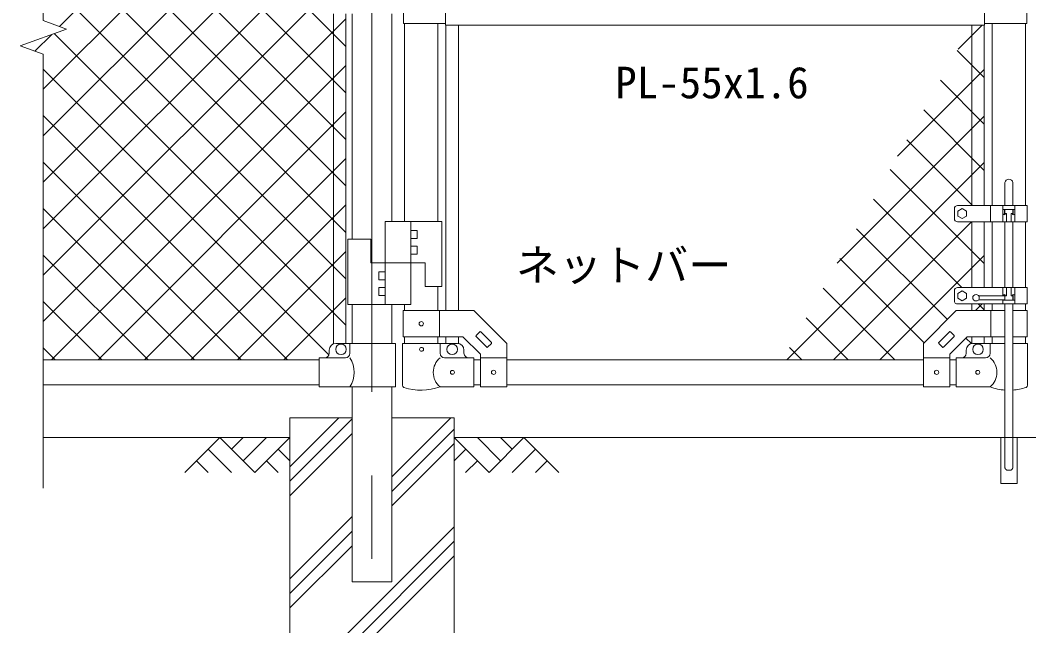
# Model space of a CAD drawing. Units: millimetres, scale not verified. Extents: x -4200 to 4200, y -2970 to 2970.
# Drawn here: x -51 to 1484, y -905 to 16 of the extents above; entities that cross this region are included whole.
import ezdxf
from ezdxf.enums import TextEntityAlignment as Align

# ---------------------------------------------------------------- set-up
doc = ezdxf.new("R2010")
doc.units = ezdxf.units.MM
doc.header["$LTSCALE"] = 20
doc.linetypes.add('DASHED', pattern=[7.5, 6, -1.5])
doc.linetypes.add('USER1', pattern=[50.8, 31.75, -6.35, 6.35, -6.35])
for name, color, linetype, lineweight in [('0-1_D-STR4', 7, 'Continuous', 9), ('0-2_D-BMK', 2, 'USER1', 13), ('0-3_D-STR1', 1, 'Continuous', 18), ('0-4_D-BGD', 7, 'Continuous', 9), ('0-5_D-DCR-HCH', 7, 'Continuous', 9), ('0-6_D-STR3', 3, 'Continuous', 13), ('0-7_D-STR-DIM', 7, 'Continuous', 9), ('0-9_D-STR-TXT', 7, 'Continuous', 9), ('0-A_D-STR2', 7, 'Continuous', 9)]:
    doc.layers.add(name, color=color, linetype=linetype, lineweight=lineweight)
doc.styles.add('ＭＳ ゴシック', font='')
doc.styles.get('ＭＳ ゴシック').set_extended_font_data('MS Gothic')

msp = doc.modelspace()

# ---------------------------------------------------------------- linework, layer by layer
at = {"layer": '0-1_D-STR4'}
for p, q in [((359.22, -588.63), (359.22, -1088.63)), ((359.22, -588.63), (453.97, -588.63)), ((514.47, -588.63), (609.22, -588.63)), ((609.22, -588.63), (609.22, -1088.63))]:
    msp.add_line(p, q, dxfattribs=at)
at = {"layer": '0-2_D-BMK'}
msp.add_line((484.22, 1101.52), (484.22, -868.63), dxfattribs=at)
at = {"layer": '0-3_D-STR1'}
for p, q in [((425.72, 25.87), (425.72, -476.27)), ((444.72, 25.87), (444.72, -475.63)), ((453.97, 25.87), (453.97, -317.23)), ((514.47, 25.87), (514.47, -290.23)), ((533.97, 11.37), (533.97, -290.23)), ((584.77, 11.37), (584.77, -290.23)), ((596.87, 8.87), (596.87, -425.63)), ((615.87, 8.87), (615.87, -425.63)), ((1397.07, 8.87), (1397.07, -265.63)), ((1416.07, 8.87), (1416.07, -265.63)), ((1428.17, 11.37), (1428.17, -265.63)), ((1478.97, 11.37), (1478.97, -265.63)), ((1397.07, -290.63), (1397.07, -390.63)), ((1416.07, -290.63), (1416.07, -390.63)), ((1428.17, -290.63), (1428.17, -390.63)), ((1478.97, -290.63), (1478.97, -390.63)), ((584.77, -389.23), (584.77, -425.63)), ((453.97, -416.23), (453.97, -475.63)), ((514.47, -416.23), (514.47, -475.63)), ((533.97, -416.23), (533.97, -425.63)), ((1397.07, -415.63), (1397.07, -425.63)), ((1416.07, -415.63), (1416.07, -425.63)), ((1428.17, -415.63), (1428.17, -425.63)), ((1478.97, -415.63), (1478.97, -425.63)), ((533.97, -465.63), (533.97, -475.63)), ((584.77, -465.63), (584.77, -475.63)), ((596.87, -465.63), (596.87, -475.63)), ((615.87, -465.63), (615.87, -475.75)), ((1397.07, -465.63), (1397.07, -475.75)), ((1416.07, -465.63), (1416.07, -475.63)), ((1428.17, -465.63), (1428.17, -475.63)), ((1478.97, -465.63), (1478.97, -475.63)), ((404.22, -500.63), (-15.78, -500.63)), ((649.37, -500.63), (639.37, -500.63)), ((1323.57, -500.63), (689.37, -500.63)), ((1373.57, -500.63), (1363.57, -500.63)), ((404.22, -538.63), (-15.78, -538.63)), ((453.97, -541.63), (453.97, -838.63)), ((514.47, -541.63), (514.47, -838.63)), ((649.37, -538.63), (639.37, -538.63)), ((1323.57, -538.63), (689.37, -538.63)), ((1373.57, -538.63), (1363.57, -538.63)), ((514.47, -838.63), (453.97, -838.63))]:
    msp.add_line(p, q, dxfattribs=at)
at = {"layer": '0-4_D-BGD'}
for p, q in [((-15.78, -618.63), (359.22, -618.63)), ((609.22, -618.63), (2359.22, -618.63))]:
    msp.add_line(p, q, dxfattribs=at)
at = {"layer": '0-5_D-DCR-HCH'}
for p, q in [((359.22, -663.23), (433.82, -588.63)), ((359.22, -685.33), (453.97, -590.58)), ((514.47, -678.69), (604.52, -588.63)), ((359.22, -707.43), (453.97, -612.68)), ((514.47, -700.79), (609.22, -606.04)), ((252.79, -618.63), (199.58, -671.84)), ((252.79, -618.63), (306, -671.84)), ((270.44, -636.46), (288.27, -618.63)), ((288.27, -654.11), (323.74, -618.63)), ((306, -671.84), (359.22, -618.63)), ((514.47, -722.89), (609.22, -628.14)), ((662.43, -671.84), (609.22, -618.63)), ((680.16, -654.11), (644.69, -618.63)), ((715.64, -618.63), (662.43, -671.84)), ((697.9, -636.37), (680.16, -618.63)), ((715.64, -618.63), (768.85, -671.84)), ((235.05, -636.37), (270.69, -671.84)), ((341.48, -636.37), (359.22, -654.03)), ((626.95, -636.37), (609.22, -654.03)), ((733.38, -636.37), (697.74, -671.84)), ((217.32, -654.11), (235.14, -671.84)), ((323.74, -654.11), (341.56, -671.84)), ((644.69, -654.11), (626.87, -671.84)), ((751.11, -654.11), (733.3, -671.84)), ((359.22, -833.94), (453.97, -739.19)), ((359.22, -1004.65), (609.22, -754.65)), ((359.22, -856.04), (453.97, -761.29)), ((359.22, -1026.75), (609.22, -776.75)), ((359.22, -878.14), (453.97, -783.39)), ((359.22, -1048.84), (609.22, -798.84))]:
    msp.add_line(p, q, dxfattribs=at)
at = {"layer": '0-6_D-STR3'}
for p, q in [((596.47, 63.87), (596.47, 8.87)), ((532.37, 61.37), (532.37, 11.37)), ((1416.47, 29.87), (1416.47, 8.87)), ((1481.07, 29.87), (1481.07, 11.37)), ((596.47, 11.37), (532.37, 11.37)), ((1416.47, 8.87), (596.47, 8.87)), ((1416.47, 11.37), (1481.07, 11.37)), ((1447.57, -230.63), (1447.57, -265.63)), ((1459.57, -230.63), (1459.57, -265.63)), ((1370.57, -270.63), (1370.57, -285.63)), ((1481.57, -265.63), (1375.57, -265.63)), ((1382.57, -270.57), (1389.06, -274.33)), ((1389.06, -274.33), (1389.06, -281.83)), ((1425.56, -265.63), (1425.56, -290.63)), ((1444.56, -265.63), (1444.56, -290.63)), ((1462.57, -271.63), (1444.56, -271.63)), ((1446.86, -271.63), (1446.86, -279.95)), ((1447.57, -271.63), (1447.57, -279.7)), ((1459.57, -271.63), (1459.57, -279.7)), ((1460.27, -271.63), (1460.27, -278.13)), ((1460.27, -271.63), (1460.27, -279.95)), ((1462.57, -265.63), (1462.57, -290.63)), ((1481.57, -265.63), (1481.57, -290.63)), ((504.47, -290.23), (590.47, -290.23)), ((504.47, -290.23), (504.47, -416.23)), ((543.47, -290.23), (543.47, -416.23)), ((590.47, -290.23), (590.47, -389.23)), ((1481.57, -290.63), (1375.57, -290.63)), ((1447.57, -290.63), (1447.57, -390.63)), ((1448.57, -278.13), (1449.57, -278.13)), ((1450.07, -278.63), (1450.07, -290.63)), ((1457.07, -278.63), (1457.07, -290.63)), ((1457.57, -278.13), (1458.57, -278.13)), ((1459.57, -290.63), (1459.57, -390.63)), ((543.47, -303.73), (552.97, -303.73)), ((552.97, -303.73), (552.97, -315.73)), ((447.47, -317.23), (482.47, -317.23)), ((447.47, -317.23), (447.47, -416.23)), ((482.47, -317.23), (482.47, -353.23)), ((543.47, -315.73), (552.97, -315.73)), ((543.47, -327.73), (552.97, -327.73)), ((552.97, -327.73), (552.97, -339.73)), ((543.47, -339.73), (552.97, -339.73)), ((482.47, -353.23), (565.47, -353.23)), ((494.97, -378.73), (494.97, -366.73)), ((504.47, -366.73), (494.97, -366.73)), ((565.47, -353.23), (565.47, -389.23)), ((504.47, -378.73), (494.97, -378.73)), ((494.97, -402.73), (494.97, -390.73)), ((504.47, -390.73), (494.97, -390.73)), ((565.47, -389.23), (590.47, -389.23)), ((1370.57, -410.63), (1370.57, -395.63)), ((1481.57, -390.63), (1375.57, -390.63)), ((1382.57, -395.68), (1376.07, -399.43)), ((1389.06, -399.43), (1382.57, -395.68)), ((1444.56, -403.06), (1444.56, -390.63)), ((1450.07, -402.63), (1450.07, -390.63)), ((1457.07, -402.63), (1457.07, -390.63)), ((1462.57, -415.63), (1462.57, -390.63)), ((1481.57, -390.63), (1481.57, -415.63)), ((504.47, -402.73), (494.97, -402.73)), ((1376.07, -399.43), (1376.07, -406.94)), ((1376.07, -406.94), (1382.57, -410.69)), ((1447.57, -403.06), (1407.56, -403.06)), ((1447.57, -409.06), (1407.57, -409.06)), ((1444.56, -415.63), (1444.56, -409.06)), ((1462.57, -409.63), (1444.56, -409.63)), ((1446.86, -403.06), (1446.86, -401.32)), ((1446.86, -409.63), (1446.86, -409.06)), ((1447.57, -409.63), (1447.57, -401.56)), ((1447.57, -401.56), (1447.57, -404.7)), ((1448.57, -403.13), (1449.57, -403.13)), ((1457.57, -403.13), (1458.57, -403.13)), ((1459.57, -409.63), (1459.57, -401.56)), ((1459.57, -401.56), (1459.57, -404.7)), ((1460.27, -409.63), (1460.27, -401.32)), ((1460.27, -409.63), (1460.27, -403.13)), ((447.47, -416.23), (543.47, -416.23)), ((531.67, -465.63), (531.67, -425.63)), ((587.07, -465.63), (587.07, -425.63)), ((1373.57, -425.63), (1323.57, -475.63)), ((1447.57, -425.63), (1373.57, -425.63)), ((1481.57, -415.63), (1375.57, -415.63)), ((1425.87, -465.63), (1425.87, -425.63)), ((1447.57, -415.63), (1447.57, -618.63)), ((1459.57, -415.63), (1459.57, -618.63)), ((1481.27, -425.63), (1459.57, -425.63)), ((1481.27, -465.63), (1481.27, -425.63)), ((642.7, -463.62), (648.35, -457.97)), ((649.77, -457.97), (666.03, -474.23)), ((1363.16, -457.97), (1346.9, -474.23)), ((1370.23, -463.62), (1364.58, -457.97)), ((519.92, -475.63), (429.22, -475.63)), ((450.82, -475.63), (450.82, -490.63)), ((519.92, -475.63), (519.92, -541.63)), ((530.82, -475.63), (587.92, -475.63)), ((530.82, -475.63), (530.82, -539.33)), ((531.67, -465.63), (622.8, -465.63)), ((587.92, -475.63), (587.92, -490.63)), ((587.92, -475.63), (614.37, -475.63)), ((622.8, -465.63), (649.37, -492.2)), ((642.7, -465.04), (658.96, -481.3)), ((660.38, -481.3), (666.03, -475.64)), ((689.37, -541.88), (689.37, -475.63)), ((1323.57, -541.88), (1323.57, -475.63)), ((1352.55, -481.3), (1346.9, -475.64)), ((1370.23, -465.04), (1353.97, -481.3)), ((1390.13, -465.63), (1363.57, -492.2)), ((1447.57, -465.63), (1390.13, -465.63)), ((1425.02, -475.63), (1398.57, -475.63)), ((1425.02, -475.63), (1425.02, -490.63)), ((1447.57, -475.63), (1425.02, -475.63)), ((1481.27, -465.63), (1459.57, -465.63)), ((1482.12, -475.63), (1459.57, -475.63)), ((1482.12, -475.63), (1482.12, -539.33)), ((419.22, -485.63), (419.22, -490.63)), ((624.37, -490.63), (624.37, -485.63)), ((1388.57, -490.63), (1388.57, -485.63)), ((443.82, -497.63), (404.22, -497.63)), ((404.22, -497.63), (404.22, -541.63)), ((639.37, -497.63), (594.92, -497.63)), ((639.37, -541.63), (639.37, -497.63)), ((649.37, -541.88), (649.37, -492.2)), ((649.37, -497.38), (689.37, -497.38)), ((1363.57, -497.38), (1323.57, -497.38)), ((1363.57, -541.88), (1363.57, -492.2)), ((1373.57, -497.63), (1418.02, -497.63)), ((1373.57, -541.63), (1373.57, -497.63)), ((519.92, -541.63), (404.22, -541.63)), ((639.37, -541.63), (587.92, -541.63)), ((649.37, -541.88), (689.37, -541.88)), ((1363.57, -541.88), (1323.57, -541.88)), ((1373.57, -541.63), (1425.02, -541.63)), ((1466.07, -618.63), (1466.07, -688.63))]:
    msp.add_line(p, q, dxfattribs=at)
at = {"layer": '0-6_D-STR3', "linetype": 'DASHED'}
for p, q in [((1447.57, -664.15), (1447.57, -618.63)), ((1459.57, -664.13), (1459.57, -618.63)), ((1455.07, -668.63), (1452.07, -668.63))]:
    msp.add_line(p, q, dxfattribs=at)
at = {"layer": '0-6_D-STR3'}
for points in [[(1389.06, -281.83), (1382.57, -285.59), (1376.07, -281.83), (1376.07, -274.33), (1382.57, -270.57)], [(1382.57, -410.69), (1389.06, -406.94), (1389.06, -399.43)], [(531.67, -425.63), (639.37, -425.63), (689.37, -475.63)], [(1441.07, -618.63), (1441.07, -688.63), (1466.07, -688.63)]]:
    msp.add_lwpolyline(points, dxfattribs=at)
for centre, radius in [((1403.57, -406.06), 5), ((559.37, -445.63), 3.25), ((437.22, -484.63), 8), ((559.77, -484.63), 3), ((606.37, -484.63), 8), ((1406.57, -484.63), 8), ((606.77, -519.63), 3), ((669.37, -519.63), 3.25), ((1343.57, -519.63), 3.25), ((1406.17, -519.63), 3)]:
    msp.add_circle(centre, radius, dxfattribs=at)
for centre, radius, start, end in [((1453.57, -231.73), 6.1, 10.38886, 169.61114), ((1375.57, -270.63), 5, 90, 180), ((1375.57, -285.63), 5, 180, 270), ((1446.56, -277.96), 2.01, 184.89299, 355.10701), ((1449.57, -278.63), 0.5, 0, 90), ((1457.57, -278.63), 0.5, 90, 180), ((1460.57, -277.96), 2.01, 184.89299, 355.10701), ((1375.57, -395.63), 5, 90, 180), ((1375.57, -410.63), 5, 180, 270), ((1446.56, -403.3), 2.01, 4.89299, 175.10701), ((1449.57, -402.63), 0.5, 270, 0), ((1457.57, -402.63), 0.5, 180, 270), ((1460.57, -403.3), 2.01, 4.89299, 175.10701), ((649.06, -458.67), 1, 45, 135), ((1363.87, -458.67), 1, 45, 135), ((429.22, -485.63), 10, 90, 180), ((614.37, -485.63), 10, 0, 90), ((643.41, -464.33), 1, 135, 225), ((665.33, -474.94), 1, 315, 45), ((1347.6, -474.94), 1, 135, 225), ((1369.53, -464.33), 1, 315, 45), ((1398.57, -485.63), 10, 90, 180), ((412.22, -490.63), 7, 270, 0), ((443.82, -490.63), 7, 270, 0), ((594.92, -490.63), 7, 180, 270), ((631.37, -490.63), 7, 180, 270), ((659.67, -480.59), 1, 225, 315), ((1353.26, -480.59), 1, 225, 315), ((1381.57, -490.63), 7, 270, 0), ((1418.02, -490.63), 7, 270, 0), ((416.6, -519.63), 40.68, 327.25964, 32.74036), ((606.11, -519.63), 28.55, 129.59418, 230.40582), ((1406.82, -519.63), 28.55, 309.59418, 50.40582), ((534.12, -539.33), 3.3, 180, 250.77949), ((559.37, -466.9), 80, 250.77949, 290.9084), ((1453.57, -466.9), 80, 249.0916, 265.69865), ((1453.57, -466.9), 80, 274.30109, 289.22051), ((1478.82, -539.33), 3.3, 289.22051, 0)]:
    msp.add_arc(centre, radius, start, end, dxfattribs=at)
at = {"layer": '0-6_D-STR3', "linetype": 'DASHED'}
for centre, start, end in [((1452.07, -664.13), 179.99999, 270.00049), ((1455.07, -664.13), 269.99951, 0.00001)]:
    msp.add_arc(centre, 4.5, start, end, dxfattribs=at)
at = {"layer": '0-7_D-STR-DIM'}
for p, q in [((-15.78, 1101.52), (-15.78, 15.59)), ((19.45, 2.77), (-15.78, 15.59)), ((-51.02, -22.88), (19.45, 2.77)), ((-15.78, -35.71), (-51.02, -22.88)), ((-15.78, -35.71), (-15.78, -695.94))]:
    msp.add_line(p, q, dxfattribs=at)
at = {"layer": '0-A_D-STR2'}
for p, q in [((444.72, -23.79), (-15.78, 436.71)), ((9, 6.57), (444.72, 442.28)), ((-15.78, -88.93), (444.72, 371.57)), ((444.72, -94.5), (-15.78, 366)), ((-15.78, -159.64), (444.72, 300.86)), ((444.72, -165.21), (-15.78, 295.29)), ((-15.78, -230.35), (444.72, 230.15)), ((444.72, -235.92), (-15.78, 224.58)), ((444.72, -306.63), (-15.78, 153.87)), ((-15.36, -300.63), (444.72, 159.44)), ((-15.78, -371.77), (444.72, 88.73)), ((444.72, -377.34), (-15.78, 83.16)), ((-15.78, -442.48), (444.72, 18.02)), ((1376.16, -28.11), (1413.14, 8.87)), ((-28.61, -31.04), (-2.96, -5.39)), ((444.72, -448.05), (0.72, -4.05)), ((1416.07, -71.11), (1375.04, -30.09)), ((418.84, -492.89), (-15.78, -58.26)), ((-3.22, -500.63), (444.72, -52.69)), ((1284.18, -190.8), (1416.07, -58.92)), ((1416.07, -141.82), (1349.5, -75.26)), ((1416.07, -212.54), (1323.96, -120.43)), ((355.88, -500.63), (-15.78, -128.97)), ((67.49, -500.63), (444.19, -123.93)), ((1192.21, -353.48), (1416.07, -129.63)), ((1398.45, -265.63), (1298.43, -165.61)), ((138.2, -500.63), (444.72, -194.11)), ((285.17, -500.63), (-15.78, -199.68)), ((1115.77, -500.63), (1416.07, -200.34)), ((1416.07, -353.96), (1272.89, -210.78)), ((1382.03, -390.63), (1247.35, -255.95)), ((214.46, -500.63), (-15.78, -270.39)), ((208.91, -500.63), (444.72, -264.82)), ((1186.48, -500.63), (1396.48, -290.63)), ((1359.94, -439.26), (1221.81, -301.12)), ((279.62, -500.63), (444.72, -335.54)), ((143.74, -500.63), (-15.78, -341.1)), ((1324.59, -474.61), (1196.27, -346.3)), ((1257.19, -500.63), (1416.07, -341.76)), ((1279.9, -500.63), (1170.73, -391.47)), ((73.03, -500.63), (-15.78, -411.81)), ((350.33, -500.63), (444.72, -406.25)), ((1402.9, -425.63), (1412.9, -415.63)), ((1416.07, -424.67), (1407.03, -415.63)), ((1209.19, -500.63), (1145.2, -436.64)), ((1396.53, -475.84), (1388.23, -467.54)), ((2.32, -500.63), (-15.78, -482.52)), ((1138.48, -500.63), (1119.66, -481.81))]:
    msp.add_line(p, q, dxfattribs=at)

# ---------------------------------------------------------------- texts
at = {"layer": '0-9_D-STR-TXT', "style": 'ＭＳ ゴシック'}
for s, p in [('PL-55x1.6', (854.41, -117.13)), ('ネットバー', (703.24, -394.89))]:
    msp.add_text(s, height=48.09, dxfattribs=at).set_placement(p, align=Align.BOTTOM_LEFT)

doc.saveas('drawing.dxf')
